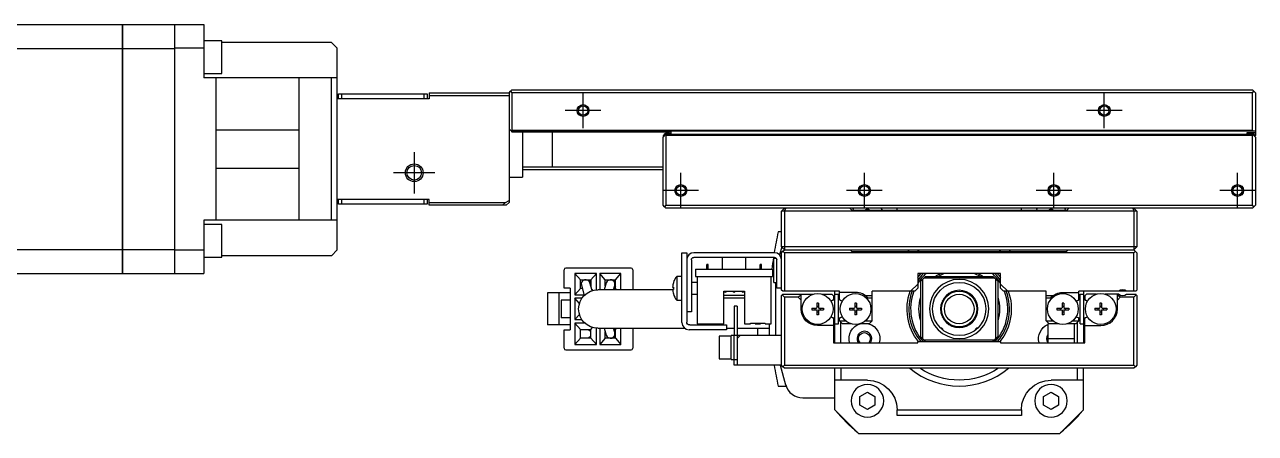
# Model space of a CAD drawing. Extents: x 0 to 971, y -8 to 578.
# Drawn here: x 263.5 to 471.3, y 509 to 578 of the extents above; entities that cross this region are included whole.
import ezdxf

# ---------------------------------------------------------------- set-up
doc = ezdxf.new("R2010")
doc.units = 0
doc.header["$LTSCALE"] = 0.5
doc.linetypes.add('CENTER', pattern=[50.8, 31.75, -6.35, 6.35, -6.35])
for name, color, linetype in [('MSM_CENTER', 1, 'CENTER'), ('MSM_CONTINUOUS', 7, 'CONTINUOUS'), ('MSM_NARROW', 5, 'CONTINUOUS')]:
    doc.layers.add(name, color=color, linetype=linetype)

msp = doc.modelspace()

# ---------------------------------------------------------------- linework, layer by layer
at = {"layer": 'MSM_CENTER'}
for p, q in [((357.78, 560.49), (357.78, 566.49)), ((445.78, 560.49), (445.78, 566.49)), ((360.78, 563.49), (354.78, 563.49)), ((448.78, 563.49), (442.78, 563.49)), ((329.28, 556.49), (329.28, 549.49)), ((332.78, 552.99), (325.78, 552.99)), ((374.28, 546.99), (374.28, 552.99)), ((405.28, 546.99), (405.28, 552.99)), ((437.28, 546.99), (437.28, 552.99)), ((468.28, 546.99), (468.28, 552.99)), ((377.28, 549.99), (371.28, 549.99)), ((408.28, 549.99), (402.28, 549.99)), ((440.28, 549.99), (434.28, 549.99)), ((471.28, 549.99), (465.28, 549.99))]:
    msp.add_line(p, q, dxfattribs=at)
at = {"layer": 'MSM_CONTINUOUS'}
for p, q in [((256.08, 577.99), (280.03, 577.99)), ((280.03, 535.99), (280.03, 577.99)), ((280.03, 577.94), (280.08, 577.94)), ((280.08, 535.99), (280.08, 577.99)), ((280.08, 577.99), (293.78, 577.99)), ((288.78, 577.99), (288.78, 535.99)), ((293.78, 577.99), (293.78, 568.99)), ((256.08, 573.96), (280.03, 573.96)), ((280.03, 573.71), (280.08, 573.71)), ((280.08, 573.96), (288.78, 573.96)), ((293.78, 573.99), (288.78, 573.99)), ((296.78, 575.24), (293.78, 575.24)), ((296.78, 569.74), (296.78, 575.24)), ((315.28, 574.99), (296.78, 574.99)), ((316.28, 573.99), (315.28, 574.99)), ((316.28, 539.99), (316.28, 573.99)), ((293.78, 569.74), (296.78, 569.74)), ((316.28, 568.99), (293.78, 568.99)), ((295.78, 568.99), (295.78, 544.99)), ((309.78, 568.99), (309.78, 544.99)), ((315.28, 544.99), (315.28, 568.99)), ((331.78, 565.49), (316.28, 565.49)), ((316.48, 565.49), (316.48, 566.29)), ((316.48, 566.29), (331.48, 566.29)), ((316.98, 566.29), (316.98, 565.49)), ((330.98, 565.49), (330.98, 566.29)), ((331.48, 566.29), (331.48, 565.49)), ((331.78, 566.49), (331.78, 565.49)), ((331.78, 566.49), (345.28, 566.49)), ((345.28, 565.99), (331.78, 565.99)), ((345.28, 566.49), (345.53, 566.74)), ((345.28, 566.49), (345.28, 547.99)), ((345.78, 566.99), (345.53, 566.74)), ((345.53, 566.74), (345.78, 566.49)), ((345.78, 566.99), (470.78, 566.99)), ((345.78, 566.49), (345.78, 560.19)), ((470.78, 566.49), (345.78, 566.49)), ((471.03, 566.74), (470.78, 566.99)), ((470.78, 566.49), (471.03, 566.74)), ((470.78, 560.19), (470.78, 566.49)), ((471.03, 566.74), (471.28, 566.49)), ((471.28, 566.49), (471.28, 559.29)), ((309.78, 560.2), (295.78, 560.2)), ((345.28, 560.39), (345.63, 560.04)), ((345.78, 560.19), (345.63, 560.04)), ((345.63, 560.04), (345.78, 559.89)), ((471.28, 559.99), (345.68, 559.99)), ((345.78, 560.19), (470.78, 560.19)), ((345.78, 559.89), (372.68, 559.89)), ((347.58, 559.89), (347.58, 552.24)), ((352.58, 559.89), (352.58, 553.99)), ((371.28, 558.99), (371.78, 559.49)), ((371.28, 547.49), (371.28, 558.99)), ((371.38, 559.09), (371.38, 559.29)), ((372.38, 559.59), (371.68, 559.59)), ((371.68, 559.39), (371.78, 559.29)), ((371.78, 559.49), (470.78, 559.49)), ((371.78, 559.29), (371.78, 547.49)), ((470.78, 559.29), (371.78, 559.29)), ((372.68, 559.49), (372.68, 559.89)), ((469.88, 559.79), (471.28, 559.79)), ((469.88, 559.49), (469.88, 559.79)), ((470.88, 559.59), (470.18, 559.59)), ((470.98, 559.99), (470.78, 560.19)), ((470.78, 559.49), (471.28, 558.99)), ((470.78, 559.29), (470.88, 559.39)), ((470.78, 547.49), (470.78, 559.29)), ((471.18, 559.29), (471.18, 559.09)), ((471.28, 559.29), (471.18, 559.19)), ((471.28, 558.99), (471.28, 547.49)), ((295.78, 553.78), (309.78, 553.78)), ((347.58, 553.99), (371.28, 553.99)), ((371.28, 553.49), (347.58, 553.49)), ((345.28, 552.24), (347.58, 552.24)), ((331.78, 548.49), (316.28, 548.49)), ((316.48, 547.69), (316.48, 548.49)), ((331.48, 547.69), (316.48, 547.69)), ((316.98, 548.49), (316.98, 547.69)), ((330.98, 547.69), (330.98, 548.49)), ((331.48, 548.49), (331.48, 547.69)), ((331.78, 547.49), (331.78, 548.49)), ((331.78, 547.99), (344.67, 547.99)), ((344.78, 547.49), (331.78, 547.49)), ((344.17, 547.49), (344.67, 547.99)), ((344.67, 547.99), (345.28, 548.3)), ((345.28, 547.99), (344.78, 547.49)), ((371.53, 547.24), (371.28, 547.49)), ((371.78, 547.49), (371.53, 547.24)), ((371.53, 547.24), (371.78, 546.99)), ((371.78, 547.49), (470.78, 547.49)), ((470.78, 546.99), (371.78, 546.99)), ((391.28, 546.49), (391.78, 546.99)), ((391.28, 540.49), (391.28, 546.49)), ((451.28, 546.49), (391.28, 546.49)), ((391.78, 546.49), (391.99, 546.99)), ((391.78, 546.49), (391.78, 539.99)), ((403.13, 546.69), (402.83, 546.99)), ((403.13, 546.69), (439.43, 546.69)), ((405.36, 546.69), (405.78, 546.94)), ((405.78, 546.94), (406.21, 546.69)), ((436.36, 546.69), (436.78, 546.94)), ((436.78, 546.94), (437.21, 546.69)), ((439.73, 546.99), (439.43, 546.69)), ((450.58, 546.99), (450.78, 546.49)), ((450.78, 546.99), (451.28, 546.49)), ((450.78, 546.49), (450.78, 539.99)), ((451.28, 546.49), (451.28, 540.49)), ((471.03, 547.24), (470.78, 547.49)), ((470.78, 546.99), (471.28, 547.49)), ((316.28, 544.99), (293.78, 544.99)), ((293.78, 544.99), (293.78, 535.99)), ((296.78, 544.24), (293.78, 544.24)), ((296.78, 538.74), (296.78, 544.24)), ((391.28, 542.99), (390.71, 542.99)), ((280.03, 540.28), (280.08, 540.28)), ((391.31, 540.47), (390.93, 539.15)), ((391.28, 540.49), (391.78, 539.99)), ((451.28, 540.49), (391.28, 540.49)), ((451.28, 540.49), (450.78, 539.99)), ((256.08, 540.02), (280.03, 540.02)), ((280.08, 540.02), (288.78, 540.02)), ((288.78, 539.99), (293.78, 539.99)), ((293.78, 538.74), (296.78, 538.74)), ((315.28, 538.99), (296.78, 538.99)), ((315.28, 538.99), (316.28, 539.99)), ((374.48, 527.69), (374.48, 539.49)), ((374.48, 539.49), (375.28, 539.49)), ((375.28, 539.49), (375.28, 527.79)), ((376.08, 538.29), (376.08, 529.49)), ((390.08, 539.49), (376.48, 539.49)), ((390.08, 538.69), (376.48, 538.69)), ((381.28, 538.69), (381.28, 536.69)), ((385.28, 536.69), (385.28, 538.69)), ((389.98, 534.49), (389.98, 538.49)), ((390.43, 538.49), (389.98, 538.49)), ((390.28, 538.64), (390.28, 538.49)), ((390.48, 533.49), (390.48, 538.29)), ((391.28, 539.49), (391.53, 539.74)), ((391.28, 533.19), (391.28, 539.49)), ((391.53, 539.74), (391.78, 539.99)), ((391.53, 539.74), (391.78, 539.49)), ((391.78, 539.99), (450.78, 539.99)), ((391.78, 539.49), (391.78, 532.99)), ((450.78, 539.49), (391.78, 539.49)), ((403.18, 539.69), (402.88, 539.99)), ((403.18, 539.69), (439.38, 539.69)), ((439.68, 539.99), (439.38, 539.69)), ((450.78, 539.99), (451.28, 539.49)), ((450.78, 539.49), (451.03, 539.74)), ((450.78, 532.99), (450.78, 539.49)), ((451.28, 539.49), (451.28, 533.19)), ((354.58, 533.49), (354.58, 536.59)), ((365.88, 536.89), (354.88, 536.89)), ((366.18, 536.59), (366.18, 533.24)), ((376.78, 536.69), (376.78, 535.49)), ((376.78, 536.69), (389.78, 536.69)), ((378.66, 536.69), (378.66, 537.49)), ((378.91, 537.49), (378.66, 537.49)), ((378.91, 536.69), (378.91, 537.49)), ((387.66, 536.69), (387.66, 537.49)), ((387.91, 537.49), (387.66, 537.49)), ((387.91, 536.69), (387.91, 537.49)), ((389.78, 536.69), (389.78, 535.49)), ((256.08, 535.99), (280.03, 535.99)), ((280.03, 536.04), (280.08, 536.04)), ((280.08, 535.99), (293.78, 535.99)), ((360.03, 535.99), (356.38, 535.99)), ((356.38, 535.99), (356.38, 532.39)), ((357.33, 534.94), (356.38, 535.99)), ((357.33, 534.94), (359.08, 534.94)), ((357.33, 533.44), (357.33, 534.94)), ((358.71, 534.94), (359.08, 534.57)), ((359.3, 533.09), (358.93, 534.39)), ((359.08, 534.94), (360.03, 535.99)), ((359.08, 534.94), (359.08, 533.85)), ((360.03, 533.23), (360.03, 535.99)), ((360.63, 535.99), (360.63, 533.24)), ((361.53, 534.94), (360.63, 535.99)), ((364.18, 535.99), (360.63, 535.99)), ((361.69, 534.41), (361.35, 533.24)), ((361.53, 533.88), (361.53, 534.94)), ((361.53, 534.94), (363.28, 534.94)), ((362.91, 534.94), (363.28, 534.57)), ((363.28, 534.94), (364.18, 535.99)), ((363.28, 533.44), (363.28, 534.94)), ((364.18, 533.24), (364.18, 535.99)), ((373.03, 534.44), (373.03, 534.42)), ((373.59, 535.49), (373.59, 531.49)), ((374.48, 535.49), (373.59, 535.49)), ((377.03, 534.49), (376.08, 534.49)), ((376.78, 535.49), (389.78, 535.49)), ((377.03, 535.49), (377.03, 527.49)), ((389.53, 527.49), (389.53, 535.49)), ((389.98, 535.81), (389.78, 535.81)), ((389.98, 534.49), (390.48, 534.49)), ((390.28, 534.49), (390.28, 525.49)), ((413.08, 532.99), (414.28, 534.2)), ((428.28, 535.99), (414.28, 535.99)), ((414.28, 535.99), (414.28, 533.49)), ((414.78, 534.69), (415.58, 535.49)), ((414.78, 525.29), (414.78, 534.69)), ((415.08, 534.99), (415.08, 524.99)), ((427.28, 535.19), (415.28, 535.19)), ((415.58, 535.49), (426.98, 535.49)), ((426.98, 535.49), (427.28, 535.19)), ((427.28, 535.19), (427.78, 534.69)), ((427.48, 524.99), (427.48, 534.99)), ((427.78, 534.69), (427.78, 525.29)), ((428.28, 533.49), (428.28, 535.99)), ((428.28, 534.2), (429.49, 532.99)), ((355.58, 532.69), (351.78, 532.69)), ((351.78, 532.69), (351.78, 527.29)), ((353.7, 532.69), (353.7, 527.29)), ((355.58, 533.49), (354.58, 533.49)), ((355.58, 533.49), (355.58, 526.49)), ((357.33, 533.44), (356.38, 532.39)), ((356.38, 532.39), (357.93, 532.39)), ((357.64, 533.44), (357.33, 533.44)), ((357.49, 533.99), (357.97, 532.27)), ((359.25, 533.26), (359.38, 533.11)), ((372.9, 533.24), (360.28, 533.24)), ((362.91, 533.24), (363.13, 533.98)), ((362.97, 533.44), (363.28, 533.44)), ((363.28, 533.82), (362.99, 533.53)), ((363.28, 533.44), (363.46, 533.24)), ((372.9, 533.69), (373.03, 533.69)), ((373.03, 533.29), (372.9, 533.29)), ((373.03, 533.69), (373.03, 533.29)), ((373.03, 532.56), (373.03, 532.54)), ((376.08, 532.49), (377.03, 532.49)), ((381.53, 527.49), (381.53, 532.99)), ((381.53, 532.99), (385.03, 532.99)), ((385.03, 532.29), (381.53, 532.29)), ((385.03, 532.99), (385.03, 527.49)), ((391.28, 533.49), (390.48, 533.49)), ((391.48, 532.99), (391.28, 533.19)), ((391.28, 532.29), (391.38, 532.39)), ((391.28, 520.49), (391.28, 532.29)), ((391.48, 532.49), (391.38, 532.39)), ((391.38, 532.39), (391.78, 531.99)), ((401.08, 532.99), (391.48, 532.99)), ((391.48, 532.49), (396.67, 532.49)), ((391.78, 531.99), (391.78, 520.49)), ((394.08, 531.99), (391.78, 531.99)), ((394.58, 532.35), (394.08, 531.99)), ((394.08, 531.99), (394.58, 531.49)), ((394.58, 529.99), (394.58, 532.49)), ((398.1, 532.49), (399.78, 532.49)), ((400.08, 532.19), (399.78, 532.49)), ((400.08, 532.19), (400.08, 531.54)), ((400.28, 524.29), (400.28, 532.99)), ((400.28, 532.49), (400.88, 532.49)), ((400.88, 527.49), (400.88, 532.49)), ((401.08, 531.54), (401.08, 532.99)), ((403.78, 532.79), (401.08, 532.79)), ((405.38, 532.29), (406.58, 532.29)), ((413.78, 532.99), (406.58, 532.99)), ((406.58, 527.99), (406.58, 532.99)), ((414.28, 533.49), (413.78, 532.99)), ((420.22, 532.96), (420.22, 532.96)), ((428.78, 532.99), (428.28, 533.49)), ((435.98, 532.99), (428.78, 532.99)), ((435.98, 527.99), (435.98, 532.99)), ((435.98, 532.29), (437.19, 532.29)), ((438.78, 532.79), (441.48, 532.79)), ((451.08, 532.99), (441.48, 532.99)), ((441.48, 531.54), (441.48, 532.99)), ((441.68, 527.49), (441.68, 532.49)), ((441.68, 532.49), (442.28, 532.49)), ((442.28, 532.99), (442.28, 524.29)), ((442.78, 532.49), (442.48, 532.19)), ((442.48, 532.19), (442.48, 531.54)), ((444.47, 532.49), (442.78, 532.49)), ((448.22, 532.49), (445.9, 532.49)), ((447.98, 529.99), (447.98, 532.49)), ((448.48, 531.99), (447.98, 532.35)), ((447.98, 531.49), (448.48, 531.99)), ((450.78, 531.99), (448.48, 531.99)), ((449.55, 532.49), (451.08, 532.49)), ((450.78, 531.99), (451.18, 532.39)), ((450.78, 520.49), (450.78, 531.99)), ((451.28, 533.19), (451.08, 532.99)), ((451.18, 532.39), (451.08, 532.49)), ((451.18, 532.39), (451.28, 532.29)), ((451.28, 532.29), (451.28, 520.49)), ((355.58, 531.49), (354.08, 531.49)), ((354.08, 531.49), (354.08, 528.49)), ((357.58, 531.79), (356.38, 531.79)), ((357.17, 530.92), (356.38, 531.79)), ((356.38, 531.79), (356.38, 528.19)), ((373.59, 531.49), (374.48, 531.49)), ((385.03, 531.79), (381.53, 531.79)), ((383.78, 530.49), (383.28, 530.49)), ((383.28, 530.49), (383.28, 525.49)), ((383.78, 530.49), (383.78, 520.49)), ((396.38, 530.14), (397.18, 530.14)), ((396.38, 530.14), (396.38, 529.85)), ((396.91, 530.14), (396.91, 529.85)), ((397.53, 530.99), (397.24, 530.99)), ((397.24, 530.99), (397.24, 530.2)), ((397.24, 530.46), (397.53, 530.46)), ((397.53, 530.99), (397.53, 530.2)), ((397.59, 530.14), (398.38, 530.14)), ((397.85, 529.85), (397.85, 530.14)), ((398.38, 530.14), (398.38, 529.85)), ((400.08, 531.54), (399.95, 531.46)), ((401.46, 531.32), (401.08, 531.54)), ((401.28, 531.42), (401.28, 531.42)), ((402.78, 530.14), (403.58, 530.14)), ((402.78, 530.14), (402.78, 529.85)), ((403.31, 530.14), (403.31, 529.85)), ((403.93, 530.99), (403.64, 530.99)), ((403.64, 530.99), (403.64, 530.2)), ((403.64, 530.46), (403.93, 530.46)), ((403.93, 530.99), (403.93, 530.2)), ((403.99, 530.14), (404.78, 530.14)), ((404.25, 529.85), (404.25, 530.14)), ((404.78, 530.14), (404.78, 529.85)), ((406.58, 531.79), (405.93, 531.79)), ((418.42, 531.3), (418.48, 531.37)), ((418.48, 531.44), (418.48, 531.37)), ((436.64, 531.79), (435.98, 531.79)), ((437.78, 530.14), (438.58, 530.14)), ((437.78, 530.14), (437.78, 529.85)), ((438.31, 530.14), (438.31, 529.85)), ((438.93, 530.99), (438.64, 530.99)), ((438.64, 530.99), (438.64, 530.2)), ((438.64, 530.46), (438.93, 530.46)), ((438.93, 530.99), (438.93, 530.2)), ((438.99, 530.14), (439.78, 530.14)), ((439.25, 529.85), (439.25, 530.14)), ((439.78, 530.14), (439.78, 529.85)), ((441.48, 531.54), (441.11, 531.32)), ((441.28, 531.42), (441.28, 531.42)), ((442.62, 531.46), (442.48, 531.54)), ((444.18, 530.14), (444.98, 530.14)), ((444.18, 530.14), (444.18, 529.85)), ((444.71, 530.14), (444.71, 529.85)), ((445.33, 530.99), (445.04, 530.99)), ((445.04, 530.99), (445.04, 530.2)), ((445.04, 530.46), (445.33, 530.46)), ((445.33, 530.99), (445.33, 530.2)), ((445.39, 530.14), (446.18, 530.14)), ((445.65, 529.85), (445.65, 530.14)), ((446.18, 530.14), (446.18, 529.85)), ((355.58, 528.49), (354.08, 528.49)), ((357.17, 529.06), (356.38, 528.19)), ((356.38, 528.19), (357.58, 528.19)), ((376.08, 529.49), (375.28, 529.49)), ((396.38, 529.85), (397.18, 529.85)), ((397.24, 529.79), (397.24, 528.99)), ((397.24, 529.52), (397.53, 529.52)), ((397.53, 528.99), (397.24, 528.99)), ((397.53, 529.79), (397.53, 528.99)), ((397.59, 529.85), (398.38, 529.85)), ((399.71, 528.67), (400.08, 528.45)), ((400.08, 528.45), (400.08, 524.29)), ((401.08, 528.45), (401.22, 528.53)), ((401.08, 527.99), (401.08, 528.45)), ((401.08, 527.99), (402.12, 527.99)), ((401.08, 527.99), (401.58, 527.49)), ((401.28, 528.56), (401.28, 528.57)), ((401.28, 524.29), (401.28, 527.79)), ((402.78, 529.85), (403.58, 529.85)), ((403.64, 529.79), (403.64, 528.99)), ((403.64, 529.52), (403.93, 529.52)), ((403.93, 528.99), (403.64, 528.99)), ((403.93, 529.79), (403.93, 528.99)), ((403.99, 529.85), (404.78, 529.85)), ((405.45, 527.99), (406.58, 527.99)), ((406.08, 527.49), (406.58, 527.99)), ((418.48, 528.62), (418.42, 528.68)), ((418.48, 528.62), (418.48, 528.55)), ((435.98, 527.99), (437.12, 527.99)), ((435.98, 527.99), (436.48, 527.49)), ((437.78, 529.85), (438.58, 529.85)), ((438.64, 529.79), (438.64, 528.99)), ((438.64, 529.52), (438.93, 529.52)), ((438.93, 528.99), (438.64, 528.99)), ((438.93, 529.79), (438.93, 528.99)), ((438.99, 529.85), (439.78, 529.85)), ((440.45, 527.99), (441.48, 527.99)), ((440.98, 527.49), (441.48, 527.99)), ((441.28, 528.56), (441.28, 528.57)), ((441.28, 524.29), (441.28, 527.79)), ((441.35, 528.53), (441.48, 528.45)), ((441.48, 527.99), (441.48, 528.45)), ((442.48, 528.45), (442.86, 528.67)), ((442.48, 524.29), (442.48, 528.45)), ((444.18, 529.85), (444.98, 529.85)), ((445.04, 529.79), (445.04, 528.99)), ((445.04, 529.52), (445.33, 529.52)), ((445.33, 528.99), (445.04, 528.99)), ((445.33, 529.79), (445.33, 528.99)), ((445.39, 529.85), (446.18, 529.85)), ((355.58, 527.29), (351.78, 527.29)), ((354.58, 523.39), (354.58, 526.49)), ((354.58, 526.49), (355.58, 526.49)), ((358.09, 527.59), (356.38, 527.59)), ((357.33, 526.54), (356.38, 527.59)), ((356.38, 527.59), (356.38, 523.99)), ((357.33, 526.54), (359.08, 526.54)), ((357.33, 525.04), (357.33, 526.54)), ((358.71, 526.54), (359.08, 526.17)), ((359.08, 526.54), (359.38, 526.87)), ((359.08, 525.04), (359.08, 526.54)), ((360.03, 523.99), (360.03, 526.75)), ((360.28, 526.74), (374.95, 526.74)), ((360.63, 526.74), (360.63, 523.99)), ((361.35, 526.74), (361.69, 525.58)), ((361.53, 525.04), (361.53, 526.11)), ((363.13, 526.01), (362.91, 526.74)), ((363.28, 526.54), (362.97, 526.54)), ((362.99, 526.46), (363.28, 526.17)), ((363.28, 526.54), (363.46, 526.74)), ((363.28, 525.04), (363.28, 526.54)), ((364.18, 523.99), (364.18, 526.74)), ((366.18, 526.74), (366.18, 523.39)), ((381.98, 526.49), (375.68, 526.49)), ((375.78, 527.29), (381.98, 527.29)), ((377.03, 527.49), (381.53, 527.49)), ((381.98, 527.29), (381.98, 526.49)), ((381.98, 526.74), (383.28, 526.74)), ((383.78, 526.74), (389.28, 526.74)), ((385.03, 527.49), (386.03, 527.49)), ((386.03, 527.49), (386.03, 527.59)), ((386.03, 527.59), (388.53, 527.59)), ((386.83, 527.59), (386.83, 527.49)), ((386.83, 527.49), (387.73, 527.49)), ((387.21, 527.59), (387.21, 527.49)), ((387.28, 525.49), (387.28, 526.74)), ((387.36, 527.59), (387.36, 527.49)), ((387.73, 527.59), (387.73, 527.49)), ((388.53, 527.49), (388.53, 527.59)), ((388.53, 527.49), (389.53, 527.49)), ((389.28, 525.49), (389.28, 527.49)), ((400.08, 527.19), (397.38, 527.19)), ((400.28, 527.49), (400.88, 527.49)), ((403.07, 527.49), (401.58, 527.49)), ((406.08, 527.49), (404.5, 527.49)), ((418.12, 526.79), (418.31, 526.79)), ((418.53, 526.57), (418.31, 526.79)), ((418.53, 526.57), (418.37, 526.57)), ((418.53, 526.43), (418.53, 526.57)), ((420.22, 527.03), (420.22, 527.03)), ((424.26, 526.79), (424.03, 526.57)), ((424.2, 526.57), (424.03, 526.57)), ((424.03, 526.57), (424.03, 526.43)), ((424.26, 526.79), (424.45, 526.79)), ((438.07, 527.49), (436.23, 527.49)), ((436.23, 527.49), (436.23, 524.29)), ((440.98, 527.49), (439.5, 527.49)), ((440.73, 524.29), (440.73, 527.49)), ((441.68, 527.49), (442.28, 527.49)), ((442.48, 527.19), (445.18, 527.19)), ((357.33, 525.04), (356.38, 523.99)), ((356.38, 523.99), (360.03, 523.99)), ((359.08, 525.04), (357.33, 525.04)), ((359.08, 525.42), (358.71, 525.04)), ((359.08, 525.04), (360.03, 523.99)), ((361.53, 525.04), (360.63, 523.99)), ((360.63, 523.99), (364.18, 523.99)), ((363.28, 525.04), (361.53, 525.04)), ((363.28, 525.42), (362.91, 525.04)), ((363.28, 525.04), (364.18, 523.99)), ((380.78, 525.39), (380.78, 521.59)), ((382.78, 525.39), (380.78, 525.39)), ((382.78, 521.49), (382.78, 525.49)), ((391.28, 525.49), (382.78, 525.49)), ((383.28, 521.49), (383.28, 525.49)), ((383.78, 524.99), (384.28, 525.49)), ((400.08, 524.29), (414.28, 524.29)), ((414.28, 524.29), (414.28, 524.49)), ((414.28, 524.49), (428.28, 524.49)), ((415.58, 524.49), (414.78, 525.29)), ((415.28, 524.79), (427.28, 524.79)), ((427.28, 524.79), (426.98, 524.49)), ((427.28, 524.79), (427.48, 524.99)), ((427.78, 525.29), (427.48, 524.99)), ((428.28, 524.49), (428.28, 524.29)), ((428.28, 524.29), (442.48, 524.29)), ((436.23, 524.99), (440.73, 524.99)), ((354.88, 523.09), (365.88, 523.09)), ((380.78, 521.59), (382.78, 521.59)), ((382.78, 521.49), (383.78, 521.49)), ((383.28, 520.49), (383.28, 521.49)), ((391.28, 520.49), (383.28, 520.49)), ((391.03, 520.49), (391.98, 517.17)), ((391.53, 520.24), (391.28, 520.49)), ((391.78, 520.49), (391.53, 520.24)), ((391.78, 519.99), (391.53, 520.24)), ((391.78, 520.49), (450.78, 520.49)), ((450.78, 519.99), (391.78, 519.99)), ((400.28, 512.99), (400.28, 519.99)), ((401.28, 519.99), (401.28, 517.99)), ((441.28, 517.99), (441.28, 519.99)), ((442.28, 512.99), (442.28, 519.99)), ((451.03, 520.24), (450.78, 520.49)), ((451.03, 520.24), (450.78, 519.99)), ((451.28, 520.49), (451.03, 520.24)), ((405.78, 517.99), (400.28, 517.99)), ((442.28, 517.99), (436.78, 517.99)), ((390.71, 516.99), (392.04, 516.99)), ((404.53, 515.21), (405.78, 515.94)), ((405.78, 515.94), (407.03, 515.21)), ((435.53, 515.21), (436.78, 515.94)), ((436.78, 515.94), (438.03, 515.21)), ((394.87, 514.99), (400.28, 514.99)), ((404.53, 513.77), (404.53, 515.21)), ((405.78, 513.05), (404.53, 513.77)), ((407.03, 513.77), (405.78, 513.05)), ((407.03, 515.21), (407.03, 513.77)), ((435.53, 513.77), (435.53, 515.21)), ((436.78, 513.05), (435.53, 513.77)), ((438.03, 513.77), (436.78, 513.05)), ((438.03, 515.21), (438.03, 513.77)), ((400.28, 512.99), (404.28, 508.99)), ((410.78, 512.99), (431.78, 512.99)), ((410.78, 511.99), (410.78, 512.99)), ((431.78, 511.99), (410.78, 511.99)), ((431.78, 512.99), (431.78, 511.99)), ((438.28, 508.99), (442.28, 512.99)), ((404.28, 508.99), (438.28, 508.99))]:
    msp.add_line(p, q, dxfattribs=at)
for centre, radius in [((357.78, 563.49), 0.783), ((445.78, 563.49), 0.783), ((329.28, 552.99), 1.23), ((374.28, 549.99), 0.783), ((405.28, 549.99), 0.783), ((437.28, 549.99), 0.783), ((468.28, 549.99), 0.783), ((421.28, 529.99), 4.5), ((397.38, 529.99), 2.6), ((403.78, 529.99), 2.6), ((421.28, 529.99), 3), ((438.78, 529.99), 2.6), ((445.18, 529.99), 2.6)]:
    msp.add_circle(centre, radius, dxfattribs=at)
at = {"layer": 'MSM_CONTINUOUS', "extrusion": (0, 0, -1)}
for centre, radius in [((-421.28, 529.99), 5), ((-421.28, 529.99), 3.15), ((-405.78, 514.49), 2.75), ((-436.78, 514.49), 2.75)]:
    msp.add_circle(centre, radius, dxfattribs=at)
at = {"layer": 'MSM_CONTINUOUS'}
for centre, radius, start, end in [((371.68, 559.29), 0.3, 90, 180), ((372.38, 559.29), 0.3, 41.8103, 90), ((470.18, 559.29), 0.3, 90, 138.1897), ((470.88, 559.29), 0.3, 0, 90), ((449.29, 529.99), 60, 167.4867, 170.8898), ((376.48, 538.29), 1.2, 90, 180), ((449.29, 529.99), 60, 171.6627, 173.5886), ((390.08, 538.29), 1.2, 0, 90), ((421.28, 529.99), 13, 129.7151, 131.7417), ((421.28, 529.99), 13, 48.2583, 50.2849), ((354.88, 536.59), 0.3, 90, 180), ((365.88, 536.59), 0.3, 0, 90), ((358.21, 534.19), 0.75, 15.6242, 195.6242), ((362.41, 534.19), 0.75, 343.4791, 163.4791), ((376.08, 533.49), 3.19, 163.0947, 176.4096), ((376.08, 533.49), 3.2, 141.3178, 162.73), ((421.28, 529.99), 8.5, 135.0991, 145.4397), ((421.28, 529.99), 8.2, 132.9703, 148.6119), ((421.28, 529.99), 6.5, 112.6199, 122.2042), ((421.28, 529.99), 6.5, 57.7958, 67.3801), ((421.28, 529.99), 8.2, 31.3881, 47.0297), ((421.28, 529.99), 8.5, 34.5603, 44.9009), ((376.08, 533.49), 3.19, 183.5904, 196.9053), ((376.08, 533.49), 3.2, 197.27, 218.6822), ((381.78, 533.09), 0.25, 203.5782, 336.4218), ((383.28, 533.09), 0.25, 203.5782, 336.4218), ((384.78, 533.09), 0.25, 203.5782, 336.4218), ((403.78, 529.99), 2.8, 40.0052, 90), ((421.28, 529.99), 8.5, 159.3327, 220.3202), ((421.28, 529.99), 8.2, 158.5399, 222.1236), ((421.28, 529.99), 8.2, 317.8764, 21.4601), ((421.28, 529.99), 8.5, 319.6798, 20.6673), ((438.78, 529.99), 2.8, 124.7719, 139.9948), ((448.88, 532.24), 1, 48.5904, 131.4096), ((448.88, 533.24), 1, 228.5904, 311.4096), ((400.58, 529.99), 1.59, 100.8931, 126.1972), ((400.7, 529.88), 1.75, 115.4948, 127.006), ((400.58, 529.99), 1.59, 53.8028, 79.107), ((400.47, 529.88), 1.75, 52.994, 55.4948), ((441.98, 529.99), 1.59, 100.8931, 126.1972), ((442.1, 529.88), 1.75, 124.5052, 127.006), ((441.98, 529.99), 1.59, 53.8028, 79.1069), ((441.87, 529.88), 1.75, 52.994, 64.5052), ((445.18, 529.99), 2.8, 270, 0), ((400.7, 530.11), 1.75, 232.994, 235.4948), ((400.58, 529.99), 1.59, 233.8028, 259.1069), ((400.58, 529.99), 1.59, 280.8931, 306.1972), ((400.47, 530.11), 1.75, 295.4948, 307.006), ((442.1, 530.11), 1.75, 232.994, 244.5052), ((441.98, 529.99), 1.59, 233.8028, 259.1069), ((441.98, 529.99), 1.59, 280.8931, 306.1972), ((441.87, 530.11), 1.75, 304.5052, 307.006), ((362.41, 525.79), 0.75, 196.5209, 16.5209), ((375.68, 527.69), 1.2, 180, 270), ((354.88, 523.39), 0.3, 180, 270), ((365.88, 523.39), 0.3, 270, 0), ((449.29, 529.99), 60, 189.1102, 192.5133), ((421.28, 529.99), 13, 230.2849, 309.7151), ((394.87, 517.99), 3, 195.9958, 270), ((421.28, 529.99), 27, 219.3765, 230.6235), ((421.28, 529.99), 27, 309.3765, 320.6235)]:
    msp.add_arc(centre, radius, start, end, dxfattribs=at)
at = {"layer": 'MSM_CONTINUOUS', "extrusion": (0, 0, -1)}
for centre, radius, start, end in [((-405.78, 545.49), 2.75, 25.8721, 33.0557), ((-405.78, 545.49), 2.75, 146.9443, 154.1279), ((-405.78, 546.99), 5, 180, 183.4398), ((-436.78, 546.99), 5, 356.5602, 0), ((-436.78, 545.49), 2.75, 25.8721, 33.0557), ((-436.78, 545.49), 2.75, 146.9443, 154.1279), ((-376.48, 538.29), 0.4, 0, 90), ((-390.08, 538.29), 0.4, 90, 180), ((-421.28, 529.99), 12, 53.9334, 56.4427), ((-421.28, 529.99), 12, 123.5573, 126.0666), ((-421.28, 529.99), 8.8, 37.3018, 42.9859), ((-421.28, 529.99), 6.8, 53.9811, 61.9275), ((-421.28, 529.99), 6.8, 118.0725, 126.0189), ((-421.28, 529.99), 8.8, 137.0141, 142.6982), ((-360.28, 529.99), 3.25, 270, 90), ((-421.28, 529.99), 8.8, 321.3178, 19.9323), ((-421.28, 529.99), 6.8, 342.9174, 17.0826), ((-421.28, 529.99), 6.8, 162.9174, 197.0826), ((-421.28, 529.99), 8.8, 160.0677, 218.6822), ((-438.78, 529.99), 2.8, 55.2281, 90), ((-397.38, 529.99), 2.8, 270, 0), ((-397.18, 530.2), 0.06, 180, 270), ((-397.59, 530.2), 0.06, 270, 0), ((-403.58, 530.2), 0.06, 180, 270), ((-403.99, 530.2), 0.06, 270, 0), ((-438.58, 530.2), 0.06, 180, 270), ((-438.99, 530.2), 0.06, 270, 0), ((-444.98, 530.2), 0.06, 180, 270), ((-445.39, 530.2), 0.06, 270, 0), ((-375.78, 527.79), 0.5, 270, 0), ((-397.18, 529.79), 0.06, 90, 180), ((-397.59, 529.79), 0.06, 0, 90), ((-403.58, 529.79), 0.06, 90, 180), ((-403.99, 529.79), 0.06, 0, 90), ((-438.58, 529.79), 0.06, 90, 180), ((-438.99, 529.79), 0.06, 0, 90), ((-444.98, 529.79), 0.06, 90, 180), ((-445.39, 529.79), 0.06, 0, 90), ((-405.28, 524.99), 2.6, 344.3815, 74.0576), ((-405.28, 524.99), 1.01, 315.9346, 224.0654), ((-405.28, 524.99), 2.6, 105.9424, 195.6185), ((-437.28, 524.99), 2.6, 344.3815, 66.1812), ((-421.28, 529.99), 12, 236.4427, 303.5573), ((-405.78, 512.99), 5, 90, 180), ((-436.78, 512.99), 5, 0, 90)]:
    msp.add_arc(centre, radius, start, end, dxfattribs=at)
at = {"layer": 'MSM_NARROW'}
for centre, radius in [((357.78, 563.49), 1), ((445.78, 563.49), 1), ((329.28, 552.99), 1.5), ((374.28, 549.99), 1), ((405.28, 549.99), 1), ((437.28, 549.99), 1), ((468.28, 549.99), 1), ((421.28, 529.99), 2.5)]:
    msp.add_circle(centre, radius, dxfattribs=at)
for centre, start, end in [((405.28, 524.99), 325.9442, 214.0558), ((437.28, 524.99), 147.1401, 212.8599)]:
    msp.add_arc(centre, 1.25, start, end, dxfattribs=at)

doc.saveas('drawing.dxf')
